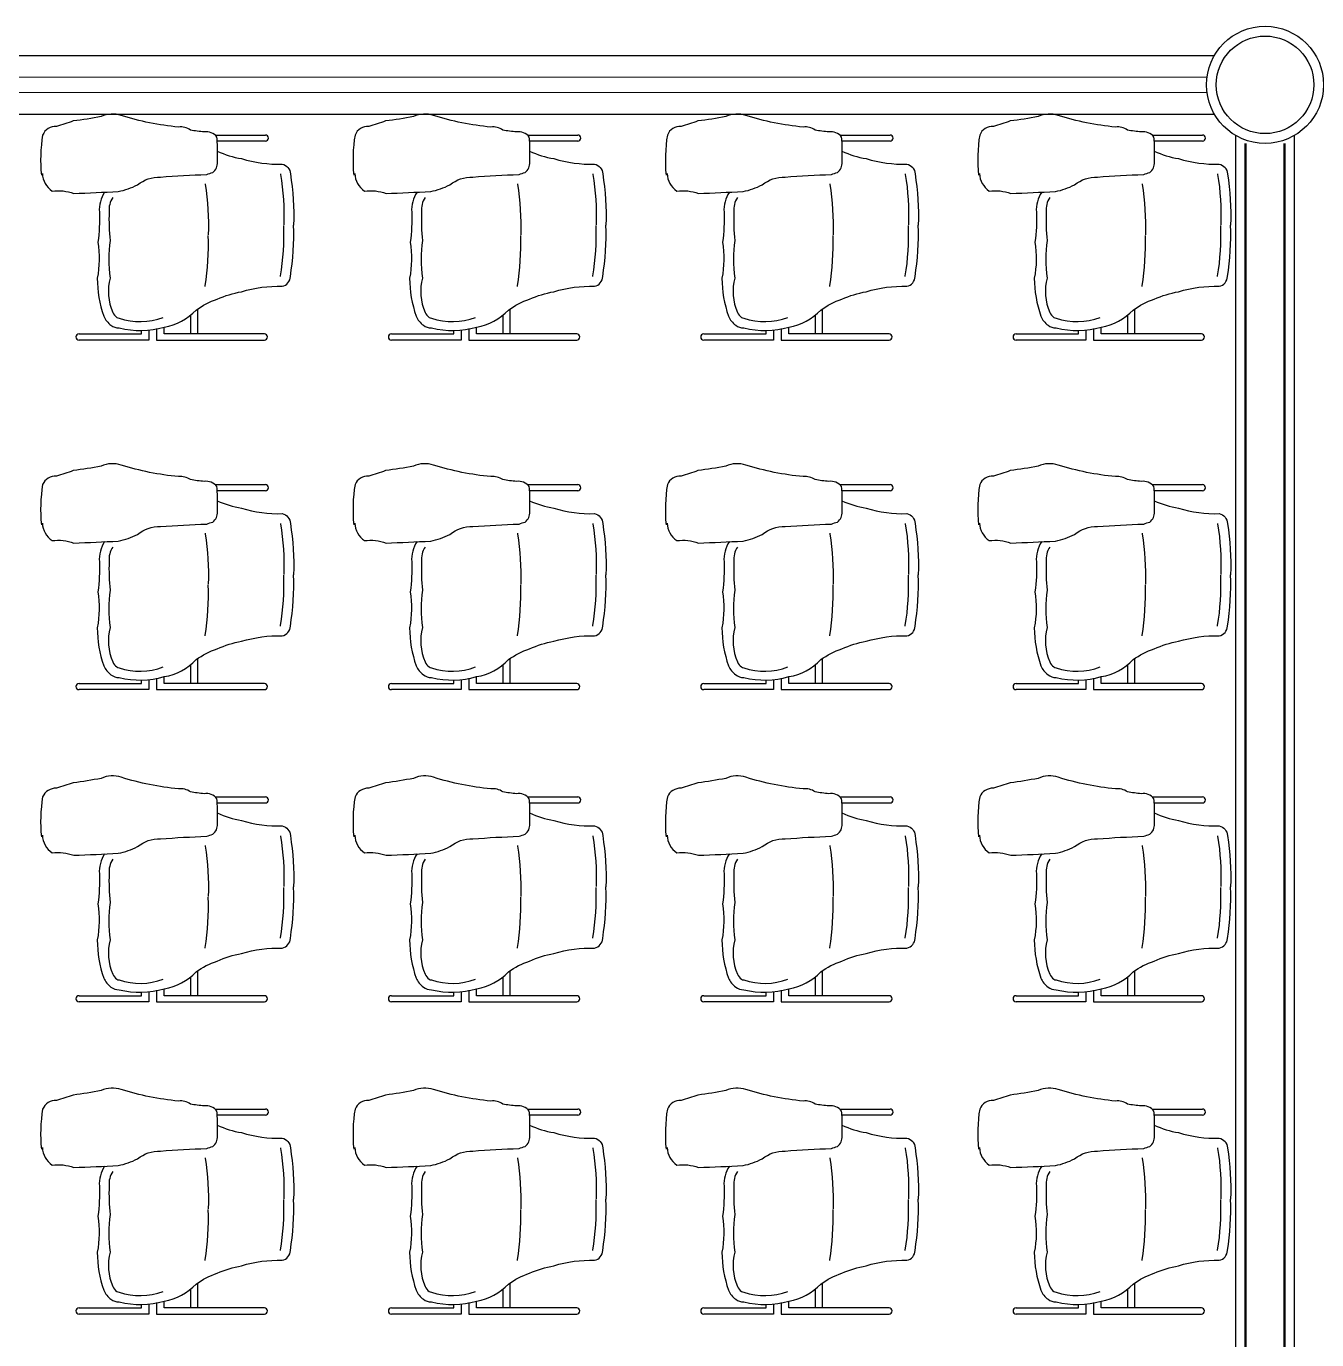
# Model space of a CAD drawing. Header units: millimetres. Extents: x 78.3 to 128, y 45 to 95.8.
# Drawn here: x 89.822 to 93.127, y 55.939 to 59.304 of the extents above; entities that cross this region are included whole.
import ezdxf

# ---------------------------------------------------------------- set-up
doc = ezdxf.new("R2010")
doc.units = ezdxf.units.MM
doc.header["$LTSCALE"] = 0.025
for name, color, linetype, lineweight in [('MURO CARGA', 6, 'Continuous', 50), ('MURO DIVISORIO', 2, 'Continuous', 25), ('ventana', 4, 'Continuous', 15)]:
    doc.layers.add(name, color=color, linetype=linetype, lineweight=lineweight)

msp = doc.modelspace()

# ---------------------------------------------------------------- linework, layer by layer
for p, q in [((90.3057, 59.0252), (90.4347, 59.0252)), ((90.4347, 59.0096), (90.3112, 59.0096)), ((91.1057, 59.0252), (91.2347, 59.0252)), ((91.2347, 59.0096), (91.1112, 59.0096)), ((91.9057, 59.0252), (92.0347, 59.0252)), ((92.0347, 59.0096), (91.9112, 59.0096)), ((92.7057, 59.0252), (92.8347, 59.0252)), ((92.8347, 59.0096), (92.7112, 59.0096)), ((90.2427, 58.5636), (90.2427, 58.5158)), ((90.2618, 58.5158), (90.2618, 58.5801)), ((91.0427, 58.5636), (91.0427, 58.5158)), ((91.0618, 58.5158), (91.0618, 58.5801)), ((91.8427, 58.5636), (91.8427, 58.5158)), ((91.8618, 58.5158), (91.8618, 58.5801)), ((92.6427, 58.5636), (92.6427, 58.5158)), ((92.6618, 58.5158), (92.6618, 58.5801)), ((90.1361, 58.5257), (90.1361, 58.5001)), ((90.1558, 58.5295), (90.1558, 58.5001)), ((90.1749, 58.5158), (90.1749, 58.5332)), ((90.9361, 58.5257), (90.9361, 58.5001)), ((90.9558, 58.5295), (90.9558, 58.5001)), ((90.9749, 58.5158), (90.9749, 58.5332)), ((91.7361, 58.5257), (91.7361, 58.5001)), ((91.7558, 58.5295), (91.7558, 58.5001)), ((91.7749, 58.5158), (91.7749, 58.5332)), ((92.5361, 58.5257), (92.5361, 58.5001)), ((92.5558, 58.5295), (92.5558, 58.5001)), ((92.5749, 58.5158), (92.5749, 58.5332)), ((89.9573, 58.5158), (90.117, 58.5158)), ((90.1361, 58.5001), (89.9573, 58.5001)), ((90.117, 58.5158), (90.117, 58.5246)), ((90.1558, 58.5001), (90.4319, 58.5001)), ((90.4319, 58.5158), (90.1749, 58.5158)), ((90.7573, 58.5158), (90.917, 58.5158)), ((90.9361, 58.5001), (90.7573, 58.5001)), ((90.917, 58.5158), (90.917, 58.5246)), ((90.9558, 58.5001), (91.2319, 58.5001)), ((91.2319, 58.5158), (90.9749, 58.5158)), ((91.5573, 58.5158), (91.717, 58.5158)), ((91.7361, 58.5001), (91.5573, 58.5001)), ((91.717, 58.5158), (91.717, 58.5246)), ((91.7558, 58.5001), (92.0319, 58.5001)), ((92.0319, 58.5158), (91.7749, 58.5158)), ((92.3573, 58.5158), (92.517, 58.5158)), ((92.5361, 58.5001), (92.3573, 58.5001)), ((92.517, 58.5158), (92.517, 58.5246)), ((92.5558, 58.5001), (92.8319, 58.5001)), ((92.8319, 58.5158), (92.5749, 58.5158)), ((90.3057, 58.1295), (90.4347, 58.1295)), ((91.1057, 58.1295), (91.2347, 58.1295)), ((91.9057, 58.1295), (92.0347, 58.1295)), ((92.7057, 58.1295), (92.8347, 58.1295)), ((90.4347, 58.1138), (90.3112, 58.1138)), ((91.2347, 58.1138), (91.1112, 58.1138)), ((92.0347, 58.1138), (91.9112, 58.1138)), ((92.8347, 58.1138), (92.7112, 58.1138)), ((90.2618, 57.62), (90.2618, 57.6844)), ((91.0618, 57.62), (91.0618, 57.6844)), ((91.8618, 57.62), (91.8618, 57.6844)), ((92.6618, 57.62), (92.6618, 57.6844)), ((90.2427, 57.6679), (90.2427, 57.62)), ((91.0427, 57.6679), (91.0427, 57.62)), ((91.8427, 57.6679), (91.8427, 57.62)), ((92.6427, 57.6679), (92.6427, 57.62)), ((89.9573, 57.62), (90.117, 57.62)), ((90.117, 57.62), (90.117, 57.6288)), ((90.1361, 57.63), (90.1361, 57.6044)), ((90.1558, 57.6338), (90.1558, 57.6044)), ((90.1749, 57.62), (90.1749, 57.6375)), ((90.4319, 57.62), (90.1749, 57.62)), ((90.7573, 57.62), (90.917, 57.62)), ((90.917, 57.62), (90.917, 57.6288)), ((90.9361, 57.63), (90.9361, 57.6044)), ((90.9558, 57.6338), (90.9558, 57.6044)), ((90.9749, 57.62), (90.9749, 57.6375)), ((91.2319, 57.62), (90.9749, 57.62)), ((91.5573, 57.62), (91.717, 57.62)), ((91.717, 57.62), (91.717, 57.6288)), ((91.7361, 57.63), (91.7361, 57.6044)), ((91.7558, 57.6338), (91.7558, 57.6044)), ((91.7749, 57.62), (91.7749, 57.6375)), ((92.0319, 57.62), (91.7749, 57.62)), ((92.3573, 57.62), (92.517, 57.62)), ((92.517, 57.62), (92.517, 57.6288)), ((92.5361, 57.63), (92.5361, 57.6044)), ((92.5558, 57.6338), (92.5558, 57.6044)), ((92.5749, 57.62), (92.5749, 57.6375)), ((92.8319, 57.62), (92.5749, 57.62)), ((90.1361, 57.6044), (89.9573, 57.6044)), ((90.1558, 57.6044), (90.4319, 57.6044)), ((90.9361, 57.6044), (90.7573, 57.6044)), ((90.9558, 57.6044), (91.2319, 57.6044)), ((91.7361, 57.6044), (91.5573, 57.6044)), ((91.7558, 57.6044), (92.0319, 57.6044)), ((92.5361, 57.6044), (92.3573, 57.6044)), ((92.5558, 57.6044), (92.8319, 57.6044)), ((90.3057, 57.3295), (90.4347, 57.3295)), ((91.1057, 57.3295), (91.2347, 57.3295)), ((91.9057, 57.3295), (92.0347, 57.3295)), ((92.7057, 57.3295), (92.8347, 57.3295)), ((90.4347, 57.3138), (90.3112, 57.3138)), ((91.2347, 57.3138), (91.1112, 57.3138)), ((92.0347, 57.3138), (91.9112, 57.3138)), ((92.8347, 57.3138), (92.7112, 57.3138)), ((90.2618, 56.82), (90.2618, 56.8844)), ((91.0618, 56.82), (91.0618, 56.8844)), ((91.8618, 56.82), (91.8618, 56.8844)), ((92.6618, 56.82), (92.6618, 56.8844)), ((90.2427, 56.8679), (90.2427, 56.82)), ((91.0427, 56.8679), (91.0427, 56.82)), ((91.8427, 56.8679), (91.8427, 56.82)), ((92.6427, 56.8679), (92.6427, 56.82)), ((89.9573, 56.82), (90.117, 56.82)), ((90.117, 56.82), (90.117, 56.8288)), ((90.1361, 56.83), (90.1361, 56.8044)), ((90.1558, 56.8338), (90.1558, 56.8044)), ((90.1749, 56.82), (90.1749, 56.8375)), ((90.4319, 56.82), (90.1749, 56.82)), ((90.7573, 56.82), (90.917, 56.82)), ((90.917, 56.82), (90.917, 56.8288)), ((90.9361, 56.83), (90.9361, 56.8044)), ((90.9558, 56.8338), (90.9558, 56.8044)), ((90.9749, 56.82), (90.9749, 56.8375)), ((91.2319, 56.82), (90.9749, 56.82)), ((91.5573, 56.82), (91.717, 56.82)), ((91.717, 56.82), (91.717, 56.8288)), ((91.7361, 56.83), (91.7361, 56.8044)), ((91.7558, 56.8338), (91.7558, 56.8044)), ((91.7749, 56.82), (91.7749, 56.8375)), ((92.0319, 56.82), (91.7749, 56.82)), ((92.3573, 56.82), (92.517, 56.82)), ((92.517, 56.82), (92.517, 56.8288)), ((92.5361, 56.83), (92.5361, 56.8044)), ((92.5558, 56.8338), (92.5558, 56.8044)), ((92.5749, 56.82), (92.5749, 56.8375)), ((92.8319, 56.82), (92.5749, 56.82)), ((90.1361, 56.8044), (89.9573, 56.8044)), ((90.1558, 56.8044), (90.4319, 56.8044)), ((90.9361, 56.8044), (90.7573, 56.8044)), ((90.9558, 56.8044), (91.2319, 56.8044)), ((91.7361, 56.8044), (91.5573, 56.8044)), ((91.7558, 56.8044), (92.0319, 56.8044)), ((92.5361, 56.8044), (92.3573, 56.8044)), ((92.5558, 56.8044), (92.8319, 56.8044)), ((90.3057, 56.5295), (90.4347, 56.5295)), ((90.4347, 56.5138), (90.3112, 56.5138)), ((91.1057, 56.5295), (91.2347, 56.5295)), ((91.2347, 56.5138), (91.1112, 56.5138)), ((91.9057, 56.5295), (92.0347, 56.5295)), ((92.0347, 56.5138), (91.9112, 56.5138)), ((92.7057, 56.5295), (92.8347, 56.5295)), ((92.8347, 56.5138), (92.7112, 56.5138)), ((90.2618, 56.02), (90.2618, 56.0844)), ((91.0618, 56.02), (91.0618, 56.0844)), ((91.8618, 56.02), (91.8618, 56.0844)), ((92.6618, 56.02), (92.6618, 56.0844)), ((90.1749, 56.02), (90.1749, 56.0375)), ((90.2427, 56.0679), (90.2427, 56.02)), ((90.9749, 56.02), (90.9749, 56.0375)), ((91.0427, 56.0679), (91.0427, 56.02)), ((91.7749, 56.02), (91.7749, 56.0375)), ((91.8427, 56.0679), (91.8427, 56.02)), ((92.5749, 56.02), (92.5749, 56.0375)), ((92.6427, 56.0679), (92.6427, 56.02)), ((89.9573, 56.02), (90.117, 56.02)), ((90.1361, 56.0044), (89.9573, 56.0044)), ((90.117, 56.02), (90.117, 56.0288)), ((90.1361, 56.03), (90.1361, 56.0044)), ((90.1558, 56.0338), (90.1558, 56.0044)), ((90.1558, 56.0044), (90.4319, 56.0044)), ((90.4319, 56.02), (90.1749, 56.02)), ((90.7573, 56.02), (90.917, 56.02)), ((90.9361, 56.0044), (90.7573, 56.0044)), ((90.917, 56.02), (90.917, 56.0288)), ((90.9361, 56.03), (90.9361, 56.0044)), ((90.9558, 56.0338), (90.9558, 56.0044)), ((90.9558, 56.0044), (91.2319, 56.0044)), ((91.2319, 56.02), (90.9749, 56.02)), ((91.5573, 56.02), (91.717, 56.02)), ((91.7361, 56.0044), (91.5573, 56.0044)), ((91.717, 56.02), (91.717, 56.0288)), ((91.7361, 56.03), (91.7361, 56.0044)), ((91.7558, 56.0338), (91.7558, 56.0044)), ((91.7558, 56.0044), (92.0319, 56.0044)), ((92.0319, 56.02), (91.7749, 56.02)), ((92.3573, 56.02), (92.517, 56.02)), ((92.5361, 56.0044), (92.3573, 56.0044)), ((92.517, 56.02), (92.517, 56.0288)), ((92.5361, 56.03), (92.5361, 56.0044)), ((92.5558, 56.0338), (92.5558, 56.0044)), ((92.5558, 56.0044), (92.8319, 56.0044)), ((92.8319, 56.02), (92.5749, 56.02))]:
    msp.add_line(p, q)
for points in [[(89.8633, 58.9267, 0.2305), (89.8885, 58.8818, -0.11995), (89.9436, 58.8756, 0.004768), (90.0579, 58.8807, 0.072269), (90.1072, 58.8977, -0.181677), (90.1658, 58.9177, -0.009929), (90.2843, 58.9243, -0.023763), (90.2997, 58.9294, 0.252706), (90.3117, 58.9559, -0.005716), (90.3117, 58.983, 0.032018), (90.3104, 59.0202, 0.272787), (90.2777, 59.0334, -0.034196), (90.2428, 59.0381, 0.178392), (90.212, 59.0458, -0.053612), (90.0653, 59.0754, 0.189603), (90.0139, 59.0727, -0.017636), (89.9424, 59.0613, 0.03453)], [(90.6633, 58.9267, 0.2305), (90.6885, 58.8818, -0.11995), (90.7436, 58.8756, 0.004768), (90.8579, 58.8807, 0.072269), (90.9072, 58.8977, -0.181677), (90.9658, 58.9177, -0.009929), (91.0843, 58.9243, -0.023763), (91.0997, 58.9294, 0.252706), (91.1117, 58.9559, -0.005716), (91.1117, 58.983, 0.032018), (91.1104, 59.0202, 0.272787), (91.0777, 59.0334, -0.034196), (91.0428, 59.0381, 0.178392), (91.012, 59.0458, -0.053612), (90.8653, 59.0754, 0.189603), (90.8139, 59.0727, -0.017636), (90.7424, 59.0613, 0.03453)], [(91.4633, 58.9267, 0.2305), (91.4885, 58.8818, -0.11995), (91.5436, 58.8756, 0.004768), (91.6579, 58.8807, 0.072269), (91.7072, 58.8977, -0.181677), (91.7658, 58.9177, -0.009929), (91.8843, 58.9243, -0.023763), (91.8997, 58.9294, 0.252706), (91.9117, 58.9559, -0.005716), (91.9117, 58.983, 0.032018), (91.9104, 59.0202, 0.272787), (91.8777, 59.0334, -0.034196), (91.8428, 59.0381, 0.178392), (91.812, 59.0458, -0.053612), (91.6653, 59.0754, 0.189603), (91.6139, 59.0727, -0.017636), (91.5424, 59.0613, 0.03453)], [(92.2633, 58.9267, 0.2305), (92.2885, 58.8818, -0.11995), (92.3436, 58.8756, 0.004768), (92.4579, 58.8807, 0.072269), (92.5072, 58.8977, -0.181677), (92.5658, 58.9177, -0.009929), (92.6843, 58.9243, -0.023763), (92.6997, 58.9294, 0.252706), (92.7117, 58.9559, -0.005716), (92.7117, 58.983, 0.032018), (92.7104, 59.0202, 0.272787), (92.6777, 59.0334, -0.034196), (92.6428, 59.0381, 0.178392), (92.612, 59.0458, -0.053612), (92.4653, 59.0754, 0.189603), (92.4139, 59.0727, -0.017636), (92.3424, 59.0613, 0.03453)], [(89.9424, 59.0613, -0.014681), (89.8992, 59.0474, 0.313294), (89.8641, 59.0254, 0.063852), (89.8608, 58.9226, 1.803795)], [(90.7424, 59.0613, -0.014681), (90.6992, 59.0474, 0.313294), (90.6641, 59.0254, 0.063852), (90.6608, 58.9226, 1.803795)], [(91.5424, 59.0613, -0.014681), (91.4992, 59.0474, 0.313294), (91.4641, 59.0254, 0.063852), (91.4608, 58.9226, 1.803795)], [(92.3424, 59.0613, -0.014681), (92.2992, 59.0474, 0.313294), (92.2641, 59.0254, 0.063852), (92.2608, 58.9226, 1.803795)], [(90.311, 58.984, 0.064651), (90.3735, 58.9649, 0.084312), (90.4778, 58.9509, -0.341764), (90.4985, 58.9259, -0.049343), (90.5067, 58.7943)], [(91.111, 58.984, 0.064651), (91.1735, 58.9649, 0.084312), (91.2778, 58.9509, -0.341764), (91.2985, 58.9259, -0.049343), (91.3067, 58.7943)], [(91.911, 58.984, 0.064651), (91.9735, 58.9649, 0.084312), (92.0778, 58.9509, -0.341764), (92.0985, 58.9259, -0.049343), (92.1067, 58.7943)], [(92.711, 58.984, 0.064651), (92.7735, 58.9649, 0.084312), (92.8778, 58.9509, -0.341764), (92.8985, 58.9259, -0.049343), (92.9067, 58.7943)], [(90.28, 58.9006, -0.228993), (90.28, 58.8992, -0.050372), (90.2884, 58.77)], [(90.4733, 58.9258, -0.228993), (90.4734, 58.9245, -0.050372), (90.4817, 58.7952)], [(91.08, 58.9006, -0.228993), (91.08, 58.8992, -0.050372), (91.0884, 58.77)], [(91.2733, 58.9258, -0.228993), (91.2734, 58.9245, -0.050372), (91.2817, 58.7952)], [(91.88, 58.9006, -0.228993), (91.88, 58.8992, -0.050372), (91.8884, 58.77)], [(92.0733, 58.9258, -0.228993), (92.0734, 58.9245, -0.050372), (92.0817, 58.7952)], [(92.68, 58.9006, -0.228993), (92.68, 58.8992, -0.050372), (92.6884, 58.77)], [(92.8733, 58.9258, -0.228993), (92.8734, 58.9245, -0.050372), (92.8817, 58.7952)], [(90.0229, 58.8792, 0.165542), (90.0093, 58.8277, -0.043499), (90.0057, 58.7508, -0.0852), (90.004, 58.6586, 0.082739), (90.0207, 58.5611, 0.133526), (90.0391, 58.5379, 0.155802), (90.0599, 58.531, 0.131433), (90.1753, 58.5333, 0.160788), (90.2571, 58.5768, -0.07536), (90.311, 58.6047, -0.064651), (90.3735, 58.6238, -0.084312), (90.4778, 58.6377, 0.341764), (90.4985, 58.6628, 0.049343), (90.5067, 58.7943, 0.049343)], [(90.0437, 58.8654, 0.170679), (90.0343, 58.8283, 0.031849), (90.0366, 58.7549, 0.063424), (90.0368, 58.659, 0.167217), (90.0436, 58.571, 0.133526), (90.0539, 58.5581, 0.155802), (90.0602, 58.556, 0.175553), (90.1725, 58.5582)], [(90.8229, 58.8792, 0.165542), (90.8093, 58.8277, -0.043499), (90.8057, 58.7508, -0.0852), (90.804, 58.6586, 0.082739), (90.8207, 58.5611, 0.133526), (90.8391, 58.5379, 0.155802), (90.8599, 58.531, 0.131433), (90.9753, 58.5333, 0.160788), (91.0571, 58.5768, -0.07536), (91.111, 58.6047, -0.064651), (91.1735, 58.6238, -0.084312), (91.2778, 58.6377, 0.341764), (91.2985, 58.6628, 0.049343), (91.3067, 58.7943, 0.049343)], [(90.8437, 58.8654, 0.170679), (90.8343, 58.8283, 0.031849), (90.8366, 58.7549, 0.063424), (90.8368, 58.659, 0.167217), (90.8436, 58.571, 0.133526), (90.8539, 58.5581, 0.155802), (90.8602, 58.556, 0.175553), (90.9725, 58.5582)], [(91.6229, 58.8792, 0.165542), (91.6093, 58.8277, -0.043499), (91.6057, 58.7508, -0.0852), (91.604, 58.6586, 0.082739), (91.6207, 58.5611, 0.133526), (91.6391, 58.5379, 0.155802), (91.6599, 58.531, 0.131433), (91.7753, 58.5333, 0.160788), (91.8571, 58.5768, -0.07536), (91.911, 58.6047, -0.064651), (91.9735, 58.6238, -0.084312), (92.0778, 58.6377, 0.341764), (92.0985, 58.6628, 0.049343), (92.1067, 58.7943, 0.049343)], [(91.6437, 58.8654, 0.170679), (91.6343, 58.8283, 0.031849), (91.6366, 58.7549, 0.063424), (91.6368, 58.659, 0.167217), (91.6436, 58.571, 0.133526), (91.6539, 58.5581, 0.155802), (91.6602, 58.556, 0.175553), (91.7725, 58.5582)], [(92.4229, 58.8792, 0.165542), (92.4093, 58.8277, -0.043499), (92.4057, 58.7508, -0.0852), (92.404, 58.6586, 0.082739), (92.4207, 58.5611, 0.133526), (92.4391, 58.5379, 0.155802), (92.4599, 58.531, 0.131433), (92.5753, 58.5333, 0.160788), (92.6571, 58.5768, -0.07536), (92.711, 58.6047, -0.064651), (92.7735, 58.6238, -0.084312), (92.8778, 58.6377, 0.341764), (92.8985, 58.6628, 0.049343), (92.9067, 58.7943, 0.049343)], [(92.4437, 58.8654, 0.170679), (92.4343, 58.8283, 0.031849), (92.4366, 58.7549, 0.063424), (92.4368, 58.659, 0.167217), (92.4436, 58.571, 0.133526), (92.4539, 58.5581, 0.155802), (92.4602, 58.556, 0.175553), (92.5725, 58.5582)], [(90.28, 58.6376, 0.228993), (90.28, 58.6389, 0.050372), (90.2884, 58.7682)], [(90.4733, 58.6628, 0.228993), (90.4734, 58.6642, 0.050372), (90.4817, 58.7934)], [(91.08, 58.6376, 0.228993), (91.08, 58.6389, 0.050372), (91.0884, 58.7682)], [(91.2733, 58.6628, 0.228993), (91.2734, 58.6642, 0.050372), (91.2817, 58.7934)], [(91.88, 58.6376, 0.228993), (91.88, 58.6389, 0.050372), (91.8884, 58.7682)], [(92.0733, 58.6628, 0.228993), (92.0734, 58.6642, 0.050372), (92.0817, 58.7934)], [(92.68, 58.6376, 0.228993), (92.68, 58.6389, 0.050372), (92.6884, 58.7682)], [(92.8733, 58.6628, 0.228993), (92.8734, 58.6642, 0.050372), (92.8817, 58.7934)], [(89.9424, 58.1655, -0.014681), (89.8992, 58.1516, 0.313294), (89.8641, 58.1297, 0.063852), (89.8608, 58.0269, 1.803795)], [(89.8633, 58.031, 0.2305), (89.8885, 57.9861, -0.11995), (89.9436, 57.9798, 0.004768), (90.0579, 57.985, 0.072269), (90.1072, 58.002, -0.181677), (90.1658, 58.022, -0.009929), (90.2843, 58.0286, -0.023763), (90.2997, 58.0337, 0.252706), (90.3117, 58.0602, -0.005716), (90.3117, 58.0873, 0.032018), (90.3104, 58.1245, 0.272787), (90.2777, 58.1377, -0.034196), (90.2428, 58.1424, 0.178392), (90.212, 58.1501, -0.053612), (90.0653, 58.1797, 0.189603), (90.0139, 58.177, -0.017636), (89.9424, 58.1655, 0.03453)], [(90.7424, 58.1655, -0.014681), (90.6992, 58.1516, 0.313294), (90.6641, 58.1297, 0.063852), (90.6608, 58.0269, 1.803795)], [(90.6633, 58.031, 0.2305), (90.6885, 57.9861, -0.11995), (90.7436, 57.9798, 0.004768), (90.8579, 57.985, 0.072269), (90.9072, 58.002, -0.181677), (90.9658, 58.022, -0.009929), (91.0843, 58.0286, -0.023763), (91.0997, 58.0337, 0.252706), (91.1117, 58.0602, -0.005716), (91.1117, 58.0873, 0.032018), (91.1104, 58.1245, 0.272787), (91.0777, 58.1377, -0.034196), (91.0428, 58.1424, 0.178392), (91.012, 58.1501, -0.053612), (90.8653, 58.1797, 0.189603), (90.8139, 58.177, -0.017636), (90.7424, 58.1655, 0.03453)], [(91.5424, 58.1655, -0.014681), (91.4992, 58.1516, 0.313294), (91.4641, 58.1297, 0.063852), (91.4608, 58.0269, 1.803795)], [(91.4633, 58.031, 0.2305), (91.4885, 57.9861, -0.11995), (91.5436, 57.9798, 0.004768), (91.6579, 57.985, 0.072269), (91.7072, 58.002, -0.181677), (91.7658, 58.022, -0.009929), (91.8843, 58.0286, -0.023763), (91.8997, 58.0337, 0.252706), (91.9117, 58.0602, -0.005716), (91.9117, 58.0873, 0.032018), (91.9104, 58.1245, 0.272787), (91.8777, 58.1377, -0.034196), (91.8428, 58.1424, 0.178392), (91.812, 58.1501, -0.053612), (91.6653, 58.1797, 0.189603), (91.6139, 58.177, -0.017636), (91.5424, 58.1655, 0.03453)], [(92.3424, 58.1655, -0.014681), (92.2992, 58.1516, 0.313294), (92.2641, 58.1297, 0.063852), (92.2608, 58.0269, 1.803795)], [(92.2633, 58.031, 0.2305), (92.2885, 57.9861, -0.11995), (92.3436, 57.9798, 0.004768), (92.4579, 57.985, 0.072269), (92.5072, 58.002, -0.181677), (92.5658, 58.022, -0.009929), (92.6843, 58.0286, -0.023763), (92.6997, 58.0337, 0.252706), (92.7117, 58.0602, -0.005716), (92.7117, 58.0873, 0.032018), (92.7104, 58.1245, 0.272787), (92.6777, 58.1377, -0.034196), (92.6428, 58.1424, 0.178392), (92.612, 58.1501, -0.053612), (92.4653, 58.1797, 0.189603), (92.4139, 58.177, -0.017636), (92.3424, 58.1655, 0.03453)], [(90.311, 58.0883, 0.064651), (90.3735, 58.0691, 0.084312), (90.4778, 58.0552, -0.341764), (90.4985, 58.0302, -0.049343), (90.5067, 57.8986)], [(91.111, 58.0883, 0.064651), (91.1735, 58.0691, 0.084312), (91.2778, 58.0552, -0.341764), (91.2985, 58.0302, -0.049343), (91.3067, 57.8986)], [(91.911, 58.0883, 0.064651), (91.9735, 58.0691, 0.084312), (92.0778, 58.0552, -0.341764), (92.0985, 58.0302, -0.049343), (92.1067, 57.8986)], [(92.711, 58.0883, 0.064651), (92.7735, 58.0691, 0.084312), (92.8778, 58.0552, -0.341764), (92.8985, 58.0302, -0.049343), (92.9067, 57.8986)], [(90.4733, 58.0301, -0.228993), (90.4734, 58.0288, -0.050372), (90.4817, 57.8995)], [(91.2733, 58.0301, -0.228993), (91.2734, 58.0288, -0.050372), (91.2817, 57.8995)], [(92.0733, 58.0301, -0.228993), (92.0734, 58.0288, -0.050372), (92.0817, 57.8995)], [(92.8733, 58.0301, -0.228993), (92.8734, 58.0288, -0.050372), (92.8817, 57.8995)], [(90.28, 58.0048, -0.228993), (90.28, 58.0035, -0.050372), (90.2884, 57.8742)], [(91.08, 58.0048, -0.228993), (91.08, 58.0035, -0.050372), (91.0884, 57.8742)], [(91.88, 58.0048, -0.228993), (91.88, 58.0035, -0.050372), (91.8884, 57.8742)], [(92.68, 58.0048, -0.228993), (92.68, 58.0035, -0.050372), (92.6884, 57.8742)], [(90.0229, 57.9835, 0.165542), (90.0093, 57.932, -0.043499), (90.0057, 57.8551, -0.0852), (90.004, 57.7629, 0.082739), (90.0207, 57.6653, 0.133526), (90.0391, 57.6422, 0.155802), (90.0599, 57.6353, 0.131433), (90.1753, 57.6376, 0.160788), (90.2571, 57.6811, -0.07536), (90.311, 57.7089, -0.064651), (90.3735, 57.7281, -0.084312), (90.4778, 57.742, 0.341764), (90.4985, 57.767, 0.049343), (90.5067, 57.8986, 0.049343)], [(90.0437, 57.9697, 0.170679), (90.0343, 57.9326, 0.031849), (90.0366, 57.8591, 0.063424), (90.0368, 57.7633, 0.167217), (90.0436, 57.6753, 0.133526), (90.0539, 57.6624, 0.155802), (90.0602, 57.6603, 0.175553), (90.1725, 57.6625)], [(90.8229, 57.9835, 0.165542), (90.8093, 57.932, -0.043499), (90.8057, 57.8551, -0.0852), (90.804, 57.7629, 0.082739), (90.8207, 57.6653, 0.133526), (90.8391, 57.6422, 0.155802), (90.8599, 57.6353, 0.131433), (90.9753, 57.6376, 0.160788), (91.0571, 57.6811, -0.07536), (91.111, 57.7089, -0.064651), (91.1735, 57.7281, -0.084312), (91.2778, 57.742, 0.341764), (91.2985, 57.767, 0.049343), (91.3067, 57.8986, 0.049343)], [(90.8437, 57.9697, 0.170679), (90.8343, 57.9326, 0.031849), (90.8366, 57.8591, 0.063424), (90.8368, 57.7633, 0.167217), (90.8436, 57.6753, 0.133526), (90.8539, 57.6624, 0.155802), (90.8602, 57.6603, 0.175553), (90.9725, 57.6625)], [(91.6229, 57.9835, 0.165542), (91.6093, 57.932, -0.043499), (91.6057, 57.8551, -0.0852), (91.604, 57.7629, 0.082739), (91.6207, 57.6653, 0.133526), (91.6391, 57.6422, 0.155802), (91.6599, 57.6353, 0.131433), (91.7753, 57.6376, 0.160788), (91.8571, 57.6811, -0.07536), (91.911, 57.7089, -0.064651), (91.9735, 57.7281, -0.084312), (92.0778, 57.742, 0.341764), (92.0985, 57.767, 0.049343), (92.1067, 57.8986, 0.049343)], [(91.6437, 57.9697, 0.170679), (91.6343, 57.9326, 0.031849), (91.6366, 57.8591, 0.063424), (91.6368, 57.7633, 0.167217), (91.6436, 57.6753, 0.133526), (91.6539, 57.6624, 0.155802), (91.6602, 57.6603, 0.175553), (91.7725, 57.6625)], [(92.4229, 57.9835, 0.165542), (92.4093, 57.932, -0.043499), (92.4057, 57.8551, -0.0852), (92.404, 57.7629, 0.082739), (92.4207, 57.6653, 0.133526), (92.4391, 57.6422, 0.155802), (92.4599, 57.6353, 0.131433), (92.5753, 57.6376, 0.160788), (92.6571, 57.6811, -0.07536), (92.711, 57.7089, -0.064651), (92.7735, 57.7281, -0.084312), (92.8778, 57.742, 0.341764), (92.8985, 57.767, 0.049343), (92.9067, 57.8986, 0.049343)], [(92.4437, 57.9697, 0.170679), (92.4343, 57.9326, 0.031849), (92.4366, 57.8591, 0.063424), (92.4368, 57.7633, 0.167217), (92.4436, 57.6753, 0.133526), (92.4539, 57.6624, 0.155802), (92.4602, 57.6603, 0.175553), (92.5725, 57.6625)], [(90.4733, 57.7671, 0.228993), (90.4734, 57.7684, 0.050372), (90.4817, 57.8977)], [(91.2733, 57.7671, 0.228993), (91.2734, 57.7684, 0.050372), (91.2817, 57.8977)], [(92.0733, 57.7671, 0.228993), (92.0734, 57.7684, 0.050372), (92.0817, 57.8977)], [(92.8733, 57.7671, 0.228993), (92.8734, 57.7684, 0.050372), (92.8817, 57.8977)], [(90.28, 57.7419, 0.228993), (90.28, 57.7432, 0.050372), (90.2884, 57.8724)], [(91.08, 57.7419, 0.228993), (91.08, 57.7432, 0.050372), (91.0884, 57.8724)], [(91.88, 57.7419, 0.228993), (91.88, 57.7432, 0.050372), (91.8884, 57.8724)], [(92.68, 57.7419, 0.228993), (92.68, 57.7432, 0.050372), (92.6884, 57.8724)], [(89.8633, 57.231, 0.2305), (89.8885, 57.1861, -0.11995), (89.9436, 57.1798, 0.004768), (90.0579, 57.185, 0.072269), (90.1072, 57.202, -0.181677), (90.1658, 57.222, -0.009929), (90.2843, 57.2286, -0.023763), (90.2997, 57.2337, 0.252706), (90.3117, 57.2602, -0.005716), (90.3117, 57.2873, 0.032018), (90.3104, 57.3245, 0.272787), (90.2777, 57.3377, -0.034196), (90.2428, 57.3424, 0.178392), (90.212, 57.3501, -0.053612), (90.0653, 57.3797, 0.189603), (90.0139, 57.377, -0.017636), (89.9424, 57.3655, 0.03453)], [(90.6633, 57.231, 0.2305), (90.6885, 57.1861, -0.11995), (90.7436, 57.1798, 0.004768), (90.8579, 57.185, 0.072269), (90.9072, 57.202, -0.181677), (90.9658, 57.222, -0.009929), (91.0843, 57.2286, -0.023763), (91.0997, 57.2337, 0.252706), (91.1117, 57.2602, -0.005716), (91.1117, 57.2873, 0.032018), (91.1104, 57.3245, 0.272787), (91.0777, 57.3377, -0.034196), (91.0428, 57.3424, 0.178392), (91.012, 57.3501, -0.053612), (90.8653, 57.3797, 0.189603), (90.8139, 57.377, -0.017636), (90.7424, 57.3655, 0.03453)], [(91.4633, 57.231, 0.2305), (91.4885, 57.1861, -0.11995), (91.5436, 57.1798, 0.004768), (91.6579, 57.185, 0.072269), (91.7072, 57.202, -0.181677), (91.7658, 57.222, -0.009929), (91.8843, 57.2286, -0.023763), (91.8997, 57.2337, 0.252706), (91.9117, 57.2602, -0.005716), (91.9117, 57.2873, 0.032018), (91.9104, 57.3245, 0.272787), (91.8777, 57.3377, -0.034196), (91.8428, 57.3424, 0.178392), (91.812, 57.3501, -0.053612), (91.6653, 57.3797, 0.189603), (91.6139, 57.377, -0.017636), (91.5424, 57.3655, 0.03453)], [(92.2633, 57.231, 0.2305), (92.2885, 57.1861, -0.11995), (92.3436, 57.1798, 0.004768), (92.4579, 57.185, 0.072269), (92.5072, 57.202, -0.181677), (92.5658, 57.222, -0.009929), (92.6843, 57.2286, -0.023763), (92.6997, 57.2337, 0.252706), (92.7117, 57.2602, -0.005716), (92.7117, 57.2873, 0.032018), (92.7104, 57.3245, 0.272787), (92.6777, 57.3377, -0.034196), (92.6428, 57.3424, 0.178392), (92.612, 57.3501, -0.053612), (92.4653, 57.3797, 0.189603), (92.4139, 57.377, -0.017636), (92.3424, 57.3655, 0.03453)], [(89.9424, 57.3655, -0.014681), (89.8992, 57.3516, 0.313294), (89.8641, 57.3297, 0.063852), (89.8608, 57.2269, 1.803795)], [(90.7424, 57.3655, -0.014681), (90.6992, 57.3516, 0.313294), (90.6641, 57.3297, 0.063852), (90.6608, 57.2269, 1.803795)], [(91.5424, 57.3655, -0.014681), (91.4992, 57.3516, 0.313294), (91.4641, 57.3297, 0.063852), (91.4608, 57.2269, 1.803795)], [(92.3424, 57.3655, -0.014681), (92.2992, 57.3516, 0.313294), (92.2641, 57.3297, 0.063852), (92.2608, 57.2269, 1.803795)], [(90.311, 57.2883, 0.064651), (90.3735, 57.2691, 0.084312), (90.4778, 57.2552, -0.341764), (90.4985, 57.2302, -0.049343), (90.5067, 57.0986)], [(91.111, 57.2883, 0.064651), (91.1735, 57.2691, 0.084312), (91.2778, 57.2552, -0.341764), (91.2985, 57.2302, -0.049343), (91.3067, 57.0986)], [(91.911, 57.2883, 0.064651), (91.9735, 57.2691, 0.084312), (92.0778, 57.2552, -0.341764), (92.0985, 57.2302, -0.049343), (92.1067, 57.0986)], [(92.711, 57.2883, 0.064651), (92.7735, 57.2691, 0.084312), (92.8778, 57.2552, -0.341764), (92.8985, 57.2302, -0.049343), (92.9067, 57.0986)], [(90.4733, 57.2301, -0.228993), (90.4734, 57.2288, -0.050372), (90.4817, 57.0995)], [(91.2733, 57.2301, -0.228993), (91.2734, 57.2288, -0.050372), (91.2817, 57.0995)], [(92.0733, 57.2301, -0.228993), (92.0734, 57.2288, -0.050372), (92.0817, 57.0995)], [(92.8733, 57.2301, -0.228993), (92.8734, 57.2288, -0.050372), (92.8817, 57.0995)], [(90.0229, 57.1835, 0.165542), (90.0093, 57.132, -0.043499), (90.0057, 57.0551, -0.0852), (90.004, 56.9629, 0.082739), (90.0207, 56.8653, 0.133526), (90.0391, 56.8422, 0.155802), (90.0599, 56.8353, 0.131433), (90.1753, 56.8376, 0.160788), (90.2571, 56.8811, -0.07536), (90.311, 56.9089, -0.064651), (90.3735, 56.9281, -0.084312), (90.4778, 56.942, 0.341764), (90.4985, 56.967, 0.049343), (90.5067, 57.0986, 0.049343)], [(90.28, 57.2048, -0.228993), (90.28, 57.2035, -0.050372), (90.2884, 57.0742)], [(90.8229, 57.1835, 0.165542), (90.8093, 57.132, -0.043499), (90.8057, 57.0551, -0.0852), (90.804, 56.9629, 0.082739), (90.8207, 56.8653, 0.133526), (90.8391, 56.8422, 0.155802), (90.8599, 56.8353, 0.131433), (90.9753, 56.8376, 0.160788), (91.0571, 56.8811, -0.07536), (91.111, 56.9089, -0.064651), (91.1735, 56.9281, -0.084312), (91.2778, 56.942, 0.341764), (91.2985, 56.967, 0.049343), (91.3067, 57.0986, 0.049343)], [(91.08, 57.2048, -0.228993), (91.08, 57.2035, -0.050372), (91.0884, 57.0742)], [(91.6229, 57.1835, 0.165542), (91.6093, 57.132, -0.043499), (91.6057, 57.0551, -0.0852), (91.604, 56.9629, 0.082739), (91.6207, 56.8653, 0.133526), (91.6391, 56.8422, 0.155802), (91.6599, 56.8353, 0.131433), (91.7753, 56.8376, 0.160788), (91.8571, 56.8811, -0.07536), (91.911, 56.9089, -0.064651), (91.9735, 56.9281, -0.084312), (92.0778, 56.942, 0.341764), (92.0985, 56.967, 0.049343), (92.1067, 57.0986, 0.049343)], [(91.88, 57.2048, -0.228993), (91.88, 57.2035, -0.050372), (91.8884, 57.0742)], [(92.4229, 57.1835, 0.165542), (92.4093, 57.132, -0.043499), (92.4057, 57.0551, -0.0852), (92.404, 56.9629, 0.082739), (92.4207, 56.8653, 0.133526), (92.4391, 56.8422, 0.155802), (92.4599, 56.8353, 0.131433), (92.5753, 56.8376, 0.160788), (92.6571, 56.8811, -0.07536), (92.711, 56.9089, -0.064651), (92.7735, 56.9281, -0.084312), (92.8778, 56.942, 0.341764), (92.8985, 56.967, 0.049343), (92.9067, 57.0986, 0.049343)], [(92.68, 57.2048, -0.228993), (92.68, 57.2035, -0.050372), (92.6884, 57.0742)], [(90.0437, 57.1697, 0.170679), (90.0343, 57.1326, 0.031849), (90.0366, 57.0591, 0.063424), (90.0368, 56.9633, 0.167217), (90.0436, 56.8753, 0.133526), (90.0539, 56.8624, 0.155802), (90.0602, 56.8603, 0.175553), (90.1725, 56.8625)], [(90.8437, 57.1697, 0.170679), (90.8343, 57.1326, 0.031849), (90.8366, 57.0591, 0.063424), (90.8368, 56.9633, 0.167217), (90.8436, 56.8753, 0.133526), (90.8539, 56.8624, 0.155802), (90.8602, 56.8603, 0.175553), (90.9725, 56.8625)], [(91.6437, 57.1697, 0.170679), (91.6343, 57.1326, 0.031849), (91.6366, 57.0591, 0.063424), (91.6368, 56.9633, 0.167217), (91.6436, 56.8753, 0.133526), (91.6539, 56.8624, 0.155802), (91.6602, 56.8603, 0.175553), (91.7725, 56.8625)], [(92.4437, 57.1697, 0.170679), (92.4343, 57.1326, 0.031849), (92.4366, 57.0591, 0.063424), (92.4368, 56.9633, 0.167217), (92.4436, 56.8753, 0.133526), (92.4539, 56.8624, 0.155802), (92.4602, 56.8603, 0.175553), (92.5725, 56.8625)], [(90.4733, 56.9671, 0.228993), (90.4734, 56.9684, 0.050372), (90.4817, 57.0977)], [(91.2733, 56.9671, 0.228993), (91.2734, 56.9684, 0.050372), (91.2817, 57.0977)], [(92.0733, 56.9671, 0.228993), (92.0734, 56.9684, 0.050372), (92.0817, 57.0977)], [(92.8733, 56.9671, 0.228993), (92.8734, 56.9684, 0.050372), (92.8817, 57.0977)], [(90.28, 56.9419, 0.228993), (90.28, 56.9432, 0.050372), (90.2884, 57.0724)], [(91.08, 56.9419, 0.228993), (91.08, 56.9432, 0.050372), (91.0884, 57.0724)], [(91.88, 56.9419, 0.228993), (91.88, 56.9432, 0.050372), (91.8884, 57.0724)], [(92.68, 56.9419, 0.228993), (92.68, 56.9432, 0.050372), (92.6884, 57.0724)], [(89.8633, 56.431, 0.2305), (89.8885, 56.3861, -0.11995), (89.9436, 56.3798, 0.004768), (90.0579, 56.385, 0.072269), (90.1072, 56.402, -0.181677), (90.1658, 56.422, -0.009929), (90.2843, 56.4286, -0.023763), (90.2997, 56.4337, 0.252706), (90.3117, 56.4602, -0.005716), (90.3117, 56.4873, 0.032018), (90.3104, 56.5245, 0.272787), (90.2777, 56.5377, -0.034196), (90.2428, 56.5424, 0.178392), (90.212, 56.5501, -0.053612), (90.0653, 56.5797, 0.189603), (90.0139, 56.577, -0.017636), (89.9424, 56.5655, 0.03453)], [(90.6633, 56.431, 0.2305), (90.6885, 56.3861, -0.11995), (90.7436, 56.3798, 0.004768), (90.8579, 56.385, 0.072269), (90.9072, 56.402, -0.181677), (90.9658, 56.422, -0.009929), (91.0843, 56.4286, -0.023763), (91.0997, 56.4337, 0.252706), (91.1117, 56.4602, -0.005716), (91.1117, 56.4873, 0.032018), (91.1104, 56.5245, 0.272787), (91.0777, 56.5377, -0.034196), (91.0428, 56.5424, 0.178392), (91.012, 56.5501, -0.053612), (90.8653, 56.5797, 0.189603), (90.8139, 56.577, -0.017636), (90.7424, 56.5655, 0.03453)], [(91.4633, 56.431, 0.2305), (91.4885, 56.3861, -0.11995), (91.5436, 56.3798, 0.004768), (91.6579, 56.385, 0.072269), (91.7072, 56.402, -0.181677), (91.7658, 56.422, -0.009929), (91.8843, 56.4286, -0.023763), (91.8997, 56.4337, 0.252706), (91.9117, 56.4602, -0.005716), (91.9117, 56.4873, 0.032018), (91.9104, 56.5245, 0.272787), (91.8777, 56.5377, -0.034196), (91.8428, 56.5424, 0.178392), (91.812, 56.5501, -0.053612), (91.6653, 56.5797, 0.189603), (91.6139, 56.577, -0.017636), (91.5424, 56.5655, 0.03453)], [(92.2633, 56.431, 0.2305), (92.2885, 56.3861, -0.11995), (92.3436, 56.3798, 0.004768), (92.4579, 56.385, 0.072269), (92.5072, 56.402, -0.181677), (92.5658, 56.422, -0.009929), (92.6843, 56.4286, -0.023763), (92.6997, 56.4337, 0.252706), (92.7117, 56.4602, -0.005716), (92.7117, 56.4873, 0.032018), (92.7104, 56.5245, 0.272787), (92.6777, 56.5377, -0.034196), (92.6428, 56.5424, 0.178392), (92.612, 56.5501, -0.053612), (92.4653, 56.5797, 0.189603), (92.4139, 56.577, -0.017636), (92.3424, 56.5655, 0.03453)], [(89.9424, 56.5655, -0.014681), (89.8992, 56.5516, 0.313294), (89.8641, 56.5297, 0.063852), (89.8608, 56.4269, 1.803795)], [(90.7424, 56.5655, -0.014681), (90.6992, 56.5516, 0.313294), (90.6641, 56.5297, 0.063852), (90.6608, 56.4269, 1.803795)], [(91.5424, 56.5655, -0.014681), (91.4992, 56.5516, 0.313294), (91.4641, 56.5297, 0.063852), (91.4608, 56.4269, 1.803795)], [(92.3424, 56.5655, -0.014681), (92.2992, 56.5516, 0.313294), (92.2641, 56.5297, 0.063852), (92.2608, 56.4269, 1.803795)], [(90.311, 56.4883, 0.064651), (90.3735, 56.4691, 0.084312), (90.4778, 56.4552, -0.341764), (90.4985, 56.4302, -0.049343), (90.5067, 56.2986)], [(91.111, 56.4883, 0.064651), (91.1735, 56.4691, 0.084312), (91.2778, 56.4552, -0.341764), (91.2985, 56.4302, -0.049343), (91.3067, 56.2986)], [(91.911, 56.4883, 0.064651), (91.9735, 56.4691, 0.084312), (92.0778, 56.4552, -0.341764), (92.0985, 56.4302, -0.049343), (92.1067, 56.2986)], [(92.711, 56.4883, 0.064651), (92.7735, 56.4691, 0.084312), (92.8778, 56.4552, -0.341764), (92.8985, 56.4302, -0.049343), (92.9067, 56.2986)], [(90.4733, 56.4301, -0.228993), (90.4734, 56.4288, -0.050372), (90.4817, 56.2995)], [(91.2733, 56.4301, -0.228993), (91.2734, 56.4288, -0.050372), (91.2817, 56.2995)], [(92.0733, 56.4301, -0.228993), (92.0734, 56.4288, -0.050372), (92.0817, 56.2995)], [(92.8733, 56.4301, -0.228993), (92.8734, 56.4288, -0.050372), (92.8817, 56.2995)], [(90.0229, 56.3835, 0.165542), (90.0093, 56.332, -0.043499), (90.0057, 56.2551, -0.0852), (90.004, 56.1629, 0.082739), (90.0207, 56.0653, 0.133526), (90.0391, 56.0422, 0.155802), (90.0599, 56.0353, 0.131433), (90.1753, 56.0376, 0.160788), (90.2571, 56.0811, -0.07536), (90.311, 56.1089, -0.064651), (90.3735, 56.1281, -0.084312), (90.4778, 56.142, 0.341764), (90.4985, 56.167, 0.049343), (90.5067, 56.2986, 0.049343)], [(90.28, 56.4048, -0.228993), (90.28, 56.4035, -0.050372), (90.2884, 56.2742)], [(90.8229, 56.3835, 0.165542), (90.8093, 56.332, -0.043499), (90.8057, 56.2551, -0.0852), (90.804, 56.1629, 0.082739), (90.8207, 56.0653, 0.133526), (90.8391, 56.0422, 0.155802), (90.8599, 56.0353, 0.131433), (90.9753, 56.0376, 0.160788), (91.0571, 56.0811, -0.07536), (91.111, 56.1089, -0.064651), (91.1735, 56.1281, -0.084312), (91.2778, 56.142, 0.341764), (91.2985, 56.167, 0.049343), (91.3067, 56.2986, 0.049343)], [(91.08, 56.4048, -0.228993), (91.08, 56.4035, -0.050372), (91.0884, 56.2742)], [(91.6229, 56.3835, 0.165542), (91.6093, 56.332, -0.043499), (91.6057, 56.2551, -0.0852), (91.604, 56.1629, 0.082739), (91.6207, 56.0653, 0.133526), (91.6391, 56.0422, 0.155802), (91.6599, 56.0353, 0.131433), (91.7753, 56.0376, 0.160788), (91.8571, 56.0811, -0.07536), (91.911, 56.1089, -0.064651), (91.9735, 56.1281, -0.084312), (92.0778, 56.142, 0.341764), (92.0985, 56.167, 0.049343), (92.1067, 56.2986, 0.049343)], [(91.88, 56.4048, -0.228993), (91.88, 56.4035, -0.050372), (91.8884, 56.2742)], [(92.4229, 56.3835, 0.165542), (92.4093, 56.332, -0.043499), (92.4057, 56.2551, -0.0852), (92.404, 56.1629, 0.082739), (92.4207, 56.0653, 0.133526), (92.4391, 56.0422, 0.155802), (92.4599, 56.0353, 0.131433), (92.5753, 56.0376, 0.160788), (92.6571, 56.0811, -0.07536), (92.711, 56.1089, -0.064651), (92.7735, 56.1281, -0.084312), (92.8778, 56.142, 0.341764), (92.8985, 56.167, 0.049343), (92.9067, 56.2986, 0.049343)], [(92.68, 56.4048, -0.228993), (92.68, 56.4035, -0.050372), (92.6884, 56.2742)], [(90.0437, 56.3697, 0.170679), (90.0343, 56.3326, 0.031849), (90.0366, 56.2591, 0.063424), (90.0368, 56.1633, 0.167217), (90.0436, 56.0753, 0.133526), (90.0539, 56.0624, 0.155802), (90.0602, 56.0603, 0.175553), (90.1725, 56.0625)], [(90.8437, 56.3697, 0.170679), (90.8343, 56.3326, 0.031849), (90.8366, 56.2591, 0.063424), (90.8368, 56.1633, 0.167217), (90.8436, 56.0753, 0.133526), (90.8539, 56.0624, 0.155802), (90.8602, 56.0603, 0.175553), (90.9725, 56.0625)], [(91.6437, 56.3697, 0.170679), (91.6343, 56.3326, 0.031849), (91.6366, 56.2591, 0.063424), (91.6368, 56.1633, 0.167217), (91.6436, 56.0753, 0.133526), (91.6539, 56.0624, 0.155802), (91.6602, 56.0603, 0.175553), (91.7725, 56.0625)], [(92.4437, 56.3697, 0.170679), (92.4343, 56.3326, 0.031849), (92.4366, 56.2591, 0.063424), (92.4368, 56.1633, 0.167217), (92.4436, 56.0753, 0.133526), (92.4539, 56.0624, 0.155802), (92.4602, 56.0603, 0.175553), (92.5725, 56.0625)], [(90.28, 56.1419, 0.228993), (90.28, 56.1432, 0.050372), (90.2884, 56.2724)], [(90.4733, 56.1671, 0.228993), (90.4734, 56.1684, 0.050372), (90.4817, 56.2977)], [(91.08, 56.1419, 0.228993), (91.08, 56.1432, 0.050372), (91.0884, 56.2724)], [(91.2733, 56.1671, 0.228993), (91.2734, 56.1684, 0.050372), (91.2817, 56.2977)], [(91.88, 56.1419, 0.228993), (91.88, 56.1432, 0.050372), (91.8884, 56.2724)], [(92.0733, 56.1671, 0.228993), (92.0734, 56.1684, 0.050372), (92.0817, 56.2977)], [(92.68, 56.1419, 0.228993), (92.68, 56.1432, 0.050372), (92.6884, 56.2724)], [(92.8733, 56.1671, 0.228993), (92.8734, 56.1684, 0.050372), (92.8817, 56.2977)]]:
    msp.add_lwpolyline(points, format="xyb")
at = {"color": 3}
for radius in [0.15, 0.125]:
    msp.add_circle((92.995, 59.154), radius, dxfattribs=at)
for centre, start, end in [((90.4347, 59.0174), 270, 90), ((91.2347, 59.0174), 270, 90), ((92.0347, 59.0174), 270, 90), ((92.8347, 59.0174), 270, 90), ((89.9573, 58.5079), 90, 270), ((90.4319, 58.5079), 270, 90), ((90.7573, 58.5079), 90, 270), ((91.2319, 58.5079), 270, 90), ((91.5573, 58.5079), 90, 270), ((92.0319, 58.5079), 270, 90), ((92.3573, 58.5079), 90, 270), ((92.8319, 58.5079), 270, 90), ((90.4347, 58.1217), 270, 90), ((91.2347, 58.1217), 270, 90), ((92.0347, 58.1217), 270, 90), ((92.8347, 58.1217), 270, 90), ((89.9573, 57.6122), 90, 270), ((90.4319, 57.6122), 270, 90), ((90.7573, 57.6122), 90, 270), ((91.2319, 57.6122), 270, 90), ((91.5573, 57.6122), 90, 270), ((92.0319, 57.6122), 270, 90), ((92.3573, 57.6122), 90, 270), ((92.8319, 57.6122), 270, 90), ((90.4347, 57.3217), 270, 90), ((91.2347, 57.3217), 270, 90), ((92.0347, 57.3217), 270, 90), ((92.8347, 57.3217), 270, 90), ((89.9573, 56.8122), 90, 270), ((90.4319, 56.8122), 270, 90), ((90.7573, 56.8122), 90, 270), ((91.2319, 56.8122), 270, 90), ((91.5573, 56.8122), 90, 270), ((92.0319, 56.8122), 270, 90), ((92.3573, 56.8122), 90, 270), ((92.8319, 56.8122), 270, 90), ((90.4347, 56.5217), 270, 90), ((91.2347, 56.5217), 270, 90), ((92.0347, 56.5217), 270, 90), ((92.8347, 56.5217), 270, 90), ((89.9573, 56.0122), 90, 270), ((90.4319, 56.0122), 270, 90), ((90.7573, 56.0122), 90, 270), ((91.2319, 56.0122), 270, 90), ((91.5573, 56.0122), 90, 270), ((92.0319, 56.0122), 270, 90), ((92.3573, 56.0122), 90, 270), ((92.8319, 56.0122), 270, 90)]:
    msp.add_arc(centre, 0.00783, start, end)
at = {"layer": 'MURO CARGA'}
for p, q in [((92.945, 54.3997), (92.945, 59.004)), ((93.045, 54.3997), (93.045, 59.004))]:
    msp.add_line(p, q, dxfattribs=at)
at = {"layer": 'MURO DIVISORIO'}
for p, q in [((89.14, 59.229), (92.8651, 59.229)), ((89.14, 59.079), (92.8651, 59.079)), ((92.92, 54.3922), (92.92, 59.0241)), ((93.07, 54.3922), (93.07, 59.0241))]:
    msp.add_line(p, q, dxfattribs=at)
msp.add_arc((94.9216, 68.0695), 13.868, 240.72315, 261.51647, dxfattribs=at)
at = {"layer": 'ventana'}
for p, q in [((89.14, 59.174), (92.8463, 59.174)), ((89.14, 59.134), (92.8463, 59.134))]:
    msp.add_line(p, q, dxfattribs=at)

doc.saveas('drawing.dxf')
